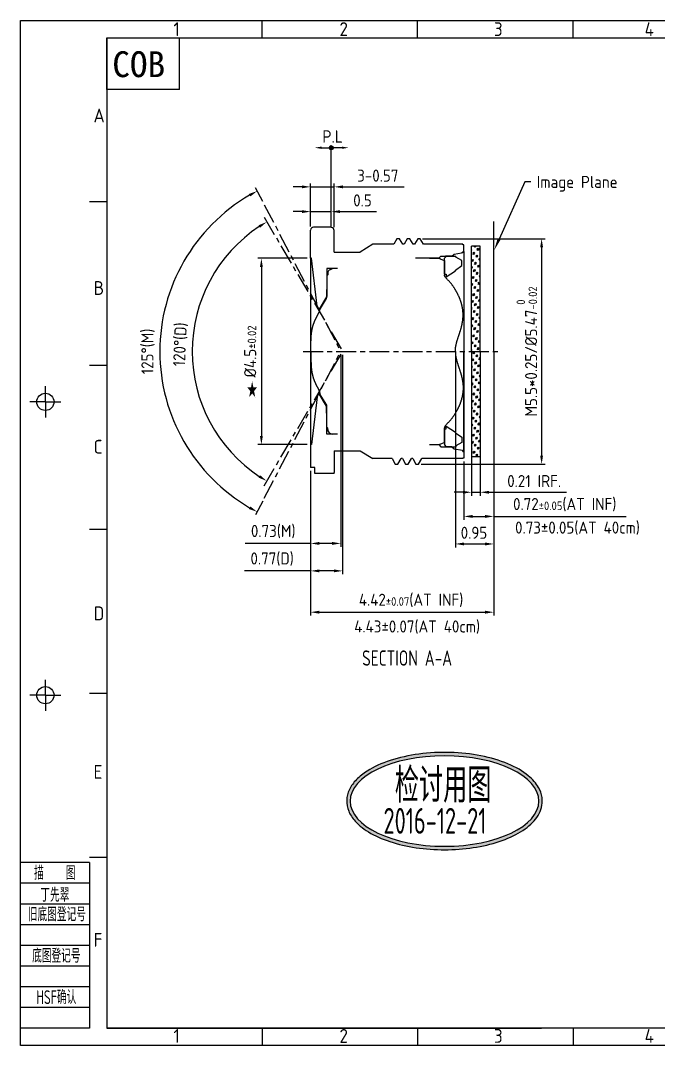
# Model space of a CAD drawing. Header units: millimetres. Extents: x 188.9 to 223.9, y 15 to 39.8.
# Drawn here: x 188.94 to 204.34, y 15.01 to 39.76 of the extents above; entities that cross this region are included whole.
import ezdxf
from ezdxf.enums import TextEntityAlignment as Align

# ---------------------------------------------------------------- set-up
doc = ezdxf.new("R2010")
doc.units = ezdxf.units.MM
doc.header["$LTSCALE"] = 0.04
doc.linetypes.add('AM_ISO08W050', pattern=[18, 12, -1.5, 3, -1.5])
doc.linetypes.add('Amconstr', pattern=[9999, 9999, 0])
for name, color, linetype in [('5', 3, 'Continuous'), ('8', 1, 'Continuous'), ('RAHM2', 1, 'Continuous'), ('RAHM3', 2, 'Continuous')]:
    doc.layers.add(name, color=color, linetype=linetype)
for name, color, linetype, lineweight in [('AM_0', 7, 'Continuous', 50), ('AM_5', 3, 'Continuous', 25), ('AM_BOR', 7, 'Continuous', 50), ('AM_CL', 1, 'Amconstr', 25), ('文字序号-AM_5', 3, 'Continuous', 25), ('文字序号-AM_7', 4, 'AM_ISO08W050', 25)]:
    doc.layers.add(name, color=color, linetype=linetype, lineweight=lineweight)
doc.styles.add('hb', font='simhei.ttf')
doc.styles.add('HZ', font='geniso', dxfattribs={"width": 0.7, "bigfont": 'hztxt'})
doc.styles.get("Standard").update_dxf_attribs({"font": 'ISOCP.SHX', "bigfont": 'hztxt.shx'})
doc.dimstyles.new('AM_GB$0', dxfattribs={"dimtxt": 3.5, "dimasz": 2.5, "dimexe": 1, "dimexo": 1, "dimgap": 1.5, "dimtad": 1, "dimdsep": 46, "dimtxsty": 'Standard', "dimcen": 0, "dimclrd": 256, "dimclre": 256, "dimclrt": 2, "dimadec": 0, "dimazin": 2, "dimtp": 0.1, "dimtm": 0.1, "dimtfac": 0.71, "dimtdec": 3, "dimtmove": 0, "dimatfit": 3, "dimfxl": 0, "dimlwd": -1, "dimlwe": -1, "dimarcsym": 0})
doc.dimstyles.new('AM_GB$2', dxfattribs={"dimtxt": 3.5, "dimasz": 2.5, "dimexe": 1, "dimexo": 1, "dimgap": 1.5, "dimtad": 1, "dimdsep": 46, "dimtxsty": 'Standard', "dimcen": 0, "dimclrd": 256, "dimclre": 256, "dimclrt": 2, "dimadec": 0, "dimazin": 2, "dimtp": 0.1, "dimtm": 0.1, "dimtfac": 0.71, "dimtdec": 3, "dimtmove": 0, "dimatfit": 3, "dimfxl": 0, "dimlwd": -1, "dimlwe": -1, "dimarcsym": 0})

# ---------------------------------------------------------------- blocks, each defined once
blk = doc.blocks.new('2013-A3-COB')
for p, q in [((70, 292), (70, 297)), ((115, 292), (115, 297)), ((160, 292), (160, 297)), ((25, 292), (415, 292)), ((25, 292), (25, 5)), ((25, 292), (70, 292)), ((25, 277), (25, 292)), ((46.05, 277), (46.05, 292)), ((46.05, 277), (25, 277)), ((25, 244.5), (20, 244.5)), ((25, 197), (20, 197)), ((25, 149.5), (20, 149.5)), ((25, 102), (20, 102)), ((25, 54.5), (20, 54.5)), ((415, 5), (25, 5)), ((70, 5), (70, 0)), ((115, 5), (115, 0)), ((160, 5), (160, 0)), ((160, 5), (160, 0))]:
    blk.add_line(p, q)
at = {"layer": '5'}
for p, q in [((7.2, 186.5), (7.2, 191)), ((7.2, 186.5), (2.7, 186.5)), ((7.2, 186.5), (11.7, 186.5)), ((7.2, 186.5), (7.2, 182)), ((7.2, 101.5), (7.2, 106)), ((7.2, 101.5), (2.7, 101.5)), ((7.2, 101.5), (7.2, 97)), ((7.2, 101.5), (11.7, 101.5))]:
    blk.add_line(p, q, dxfattribs=at)
blk.add_lwpolyline([(420, 0), (0, 0), (0, 297), (420, 297)], close=True, dxfattribs=at)
for centre in [(7.2, 186.5), (7.2, 101.5)]:
    blk.add_circle(centre, 2.5, dxfattribs=at)
at = {"layer": 'RAHM2'}
for p, q in [((20, 47), (0, 47)), ((20, 35), (0, 35)), ((20, 23), (0, 23)), ((20, 17), (0, 17)), ((20, 11), (0, 11))]:
    blk.add_line(p, q, dxfattribs=at)
at = {"layer": 'RAHM3'}
for p, q in [((20, 53), (0, 53)), ((20, 53), (20, 5)), ((20, 41), (0, 41)), ((20, 29), (0, 29)), ((20, 5), (0, 5))]:
    blk.add_line(p, q, dxfattribs=at)
at = {"insert": (21.48, 288.09), "char_height": 7.5, "width": 78.3284, "attachment_point": 1, "style": 'hb'}
blk.add_mtext(' COB', dxfattribs=at)
at = {"layer": 'AM_BOR', "color": 1, "lineweight": 25}
for s, p in [('1', (44.31, 292.5)), ('2', (92.37, 292.5)), ('3', (137.1, 292.5)), ('4', (180.73, 292.5)), ('A', (21.15, 267.49)), ('B', (21.15, 217.49)), ('C', (21.15, 171.49)), ('D', (21.15, 123.21)), ('E', (21.15, 77.28)), ('F', (21.15, 28.62)), ('1', (44.31, 0.77)), ('2', (92.37, 0.77)), ('3', (137.1, 0.77)), ('4', (180.73, 0.77))]:
    blk.add_text(s, height=4, dxfattribs=at).set_placement(p)
at = {"layer": 'RAHM2', "style": 'HZ', "width": 0.7}
for s, p in [('描    图', (9.92, 48)), ('旧底图登记号', (10.54, 36)), ('底图登记号', (10.37, 24)), ('HSF确认', (10.37, 12))]:
    blk.add_text(s, height=4, dxfattribs=at).set_placement(p, align=Align.CENTER)
blk.add_attdef('MT', text='', height=4, dxfattribs=at).set_placement((9.94, 43.82), align=Align.MIDDLE)
blk = doc.blocks.new('*D10')
at = {"layer": 'DEFPOINTS', "color": 0}
for p in [(198.556, 34.487), (198.525, 29.042), (201.516, 29.042)]:
    blk.add_point(p, dxfattribs=at)
at = {"layer": '文字序号-AM_5'}
for p, q in [((198.639, 34.487), (201.599, 34.487)), ((201.516, 34.279), (201.516, 29.25)), ((198.608, 29.042), (201.599, 29.042))]:
    blk.add_line(p, q, dxfattribs=at)
for points in [[(201.481, 34.279), (201.55, 34.279), (201.516, 34.487)], [(201.481, 29.25), (201.55, 29.25), (201.516, 29.042)]]:
    blk.add_solid(points, dxfattribs=at)
at = {"layer": '文字序号-AM_5', "color": 2, "insert": (201.159, 31.765), "char_height": 0.29167, "attachment_point": 5, "rotation": 90}
blk.add_mtext('M5.5*0.25/%%c5.47{}{\\H0.71x;\\C3;\\S 0^ -0.02;}', dxfattribs=at)
blk = doc.blocks.new('*D11')
at = {"layer": 'DEFPOINTS', "color": 0}
for p in [(200.361, 29.307), (199.641, 29.187), (200.361, 27.781)]:
    blk.add_point(p, dxfattribs=at)
at = {"layer": '文字序号-AM_5'}
for p, q in [((200.361, 29.224), (200.361, 27.698)), ((199.641, 29.104), (199.641, 27.698)), ((199.849, 27.781), (200.152, 27.781)), ((200.361, 27.781), (203.557, 27.781))]:
    blk.add_line(p, q, dxfattribs=at)
for points in [[(199.849, 27.816), (199.849, 27.746), (199.641, 27.781)], [(200.152, 27.816), (200.152, 27.746), (200.361, 27.781)]]:
    blk.add_solid(points, dxfattribs=at)
at = {"layer": '文字序号-AM_5', "color": 2, "insert": (202.073, 28.066), "char_height": 0.29167, "attachment_point": 5}
blk.add_mtext('0.72{\\H0.207083;±0.05}(AT INF)', dxfattribs=at)
blk = doc.blocks.new('*D12')
at = {"layer": 'DEFPOINTS', "color": 0}
for p in [(199.825, 29.589), (200.035, 29.484), (200.035, 28.365)]:
    blk.add_point(p, dxfattribs=at)
at = {"layer": '文字序号-AM_5'}
for p, q in [((199.825, 29.505), (199.825, 28.281)), ((200.035, 29.401), (200.035, 28.281)), ((199.617, 28.365), (199.409, 28.365)), ((199.825, 28.365), (200.035, 28.365)), ((200.244, 28.365), (202.118, 28.365))]:
    blk.add_line(p, q, dxfattribs=at)
for points in [[(199.617, 28.399), (199.617, 28.33), (199.825, 28.365)], [(200.244, 28.399), (200.244, 28.33), (200.035, 28.365)]]:
    blk.add_solid(points, dxfattribs=at)
at = {"layer": '文字序号-AM_5', "color": 2, "insert": (201.336, 28.635), "char_height": 0.2917, "attachment_point": 5}
blk.add_mtext('0.21 IRF.', dxfattribs=at)
blk = doc.blocks.new('*D13')
at = {"layer": 'DEFPOINTS', "color": 0}
for p in [(196.712, 31.765), (195.941, 28.965), (196.712, 26.466)]:
    blk.add_point(p, dxfattribs=at)
at = {"layer": '文字序号-AM_5'}
for p, q in [((196.712, 31.681), (196.712, 26.383)), ((195.941, 28.881), (195.941, 26.383)), ((195.941, 26.466), (194.348, 26.466)), ((196.504, 26.466), (196.149, 26.466))]:
    blk.add_line(p, q, dxfattribs=at)
for points in [[(196.149, 26.501), (196.149, 26.432), (195.941, 26.466)], [(196.504, 26.501), (196.504, 26.432), (196.712, 26.466)]]:
    blk.add_solid(points, dxfattribs=at)
at = {"layer": '文字序号-AM_5', "color": 2, "insert": (195.012, 26.752), "char_height": 0.2917, "attachment_point": 5}
blk.add_mtext('0.77(D)', dxfattribs=at)
blk = doc.blocks.new('*D14')
at = {"layer": 'DEFPOINTS', "color": 0}
for p in [(200.361, 29.307), (195.941, 28.965), (200.361, 25.469)]:
    blk.add_point(p, dxfattribs=at)
at = {"layer": '文字序号-AM_5'}
for p, q in [((200.361, 29.224), (200.361, 25.386)), ((195.941, 28.881), (195.941, 25.386)), ((196.149, 25.469), (200.152, 25.469))]:
    blk.add_line(p, q, dxfattribs=at)
for points in [[(196.149, 25.504), (196.149, 25.434), (195.941, 25.469)], [(200.152, 25.504), (200.152, 25.434), (200.361, 25.469)]]:
    blk.add_solid(points, dxfattribs=at)
at = {"layer": '文字序号-AM_5', "color": 2, "insert": (198.366, 25.755), "char_height": 0.29167, "attachment_point": 5}
blk.add_mtext('4.42{\\H0.207083;±0.07}(AT INF)', dxfattribs=at)
blk = doc.blocks.new('*S8')
at = {"layer": '文字序号-AM_5'}
for p, q in [((51.345, -9.685), (50.725, -11.067)), ((51.491, -9.685), (51.345, -9.685))]:
    blk.add_line(p, q, dxfattribs=at)
at = {"layer": '文字序号-AM_5', "linetype": 'Continuous'}
blk.add_trace([(50.69, -11.052), (50.76, -11.083), (50.606, -11.334)], dxfattribs=at)
at = {"layer": '文字序号-AM_5', "color": 2, "insert": (51.636, -9.539), "char_height": 0.29167, "attachment_point": 1}
blk.add_mtext('Image Plane', dxfattribs=at)
blk = doc.blocks.new('*D9')
at = {"layer": 'DEFPOINTS', "color": 0}
for p in [(196.669, 31.765), (195.941, 28.965), (195.941, 27.129)]:
    blk.add_point(p, dxfattribs=at)
at = {"layer": '文字序号-AM_5'}
for p, q in [((196.669, 31.681), (196.669, 27.046)), ((195.941, 28.881), (195.941, 27.046)), ((195.941, 27.129), (194.359, 27.129)), ((196.461, 27.129), (196.149, 27.129))]:
    blk.add_line(p, q, dxfattribs=at)
for points in [[(196.149, 27.164), (196.149, 27.094), (195.941, 27.129)], [(196.461, 27.164), (196.461, 27.094), (196.669, 27.129)]]:
    blk.add_solid(points, dxfattribs=at)
at = {"layer": '文字序号-AM_5', "color": 2, "insert": (195.039, 27.415), "char_height": 0.2917, "attachment_point": 5}
blk.add_mtext('0.73(M)', dxfattribs=at)
blk = doc.blocks.new('*D30')
at = {"layer": 'DEFPOINTS', "color": 0}
for p in [(200.414, 28.751), (199.694, 28.638), (200.414, 27.212)]:
    blk.add_point(p, dxfattribs=at)
at = {"layer": '文字序号-AM_5', "color": 2, "insert": (202.381, 27.497), "char_height": 0.29167, "attachment_point": 5}
blk.add_mtext('0.73%%P0.05(AT 40cm)', dxfattribs=at)
blk = doc.blocks.new('_None')
blk = doc.blocks.new('*D31')
at = {"layer": 'DEFPOINTS', "color": 0}
for p in [(196.511, 35.739), (195.941, 34.695), (196.511, 34.685)]:
    blk.add_point(p, dxfattribs=at)
at = {"layer": '文字序号-AM_5'}
for p, q in [((195.732, 35.739), (195.524, 35.739)), ((195.941, 34.778), (195.941, 35.822)), ((195.941, 35.739), (196.511, 35.739)), ((196.511, 34.768), (196.511, 35.822)), ((196.719, 35.739), (198.198, 35.739))]:
    blk.add_line(p, q, dxfattribs=at)
for points in [[(195.732, 35.774), (195.732, 35.704), (195.941, 35.739)], [(196.719, 35.774), (196.719, 35.704), (196.511, 35.739)]]:
    blk.add_solid(points, dxfattribs=at)
at = {"layer": '文字序号-AM_5', "color": 2, "insert": (197.563, 36.01), "char_height": 0.2917, "attachment_point": 5}
blk.add_mtext('3-0.57', dxfattribs=at)
blk = doc.blocks.new('*D39')
at = {"layer": 'DEFPOINTS', "color": 0}
for p in [(194.814, 35.006), (196.702, 31.765), (196.702, 31.765), (193.3, 30.531), (194.814, 28.523)]:
    blk.add_point(p, dxfattribs=at)
at = {"layer": '文字序号-AM_5'}
blk.add_arc((196.702, 31.765), 3.619, 123.5176, 236.4824, dxfattribs=at)
for points in [[(194.685, 34.811), (194.722, 34.752), (194.881, 34.892)], [(194.722, 28.777), (194.685, 28.718), (194.881, 28.637)]]:
    blk.add_solid(points, dxfattribs=at)
at = {"layer": '文字序号-AM_5', "color": 2, "insert": (192.801, 31.934), "char_height": 0.2917, "attachment_point": 5, "rotation": 87.5133}
blk.add_mtext('120°(D)', dxfattribs=at)
blk = doc.blocks.new('*D51')
at = {"layer": 'DEFPOINTS', "color": 0}
for p in [(195.941, 34.015), (194.753, 29.515), (195.941, 29.515)]:
    blk.add_point(p, dxfattribs=at)
at = {"layer": '文字序号-AM_5'}
for p, q in [((195.857, 34.015), (194.67, 34.015)), ((194.753, 33.806), (194.753, 29.723)), ((195.857, 29.515), (194.67, 29.515))]:
    blk.add_line(p, q, dxfattribs=at)
for points in [[(194.719, 33.806), (194.788, 33.806), (194.753, 34.015)], [(194.719, 29.723), (194.788, 29.723), (194.753, 29.515)]]:
    blk.add_solid(points, dxfattribs=at)
at = {"layer": '文字序号-AM_5', "color": 2, "insert": (194.483, 31.765), "char_height": 0.29167, "attachment_point": 5, "rotation": 90}
blk.add_mtext('%%c4.5{}{\\H0.71x;\\C3;%%p0.02}', dxfattribs=at)
blk = doc.blocks.new('*D53')
at = {"layer": 'DEFPOINTS', "color": 0}
for p in [(196.247, 29.557), (200.689, 28.463), (200.689, 24.823)]:
    blk.add_point(p, dxfattribs=at)
at = {"layer": '文字序号-AM_5', "color": 2, "insert": (198.512, 25.109), "char_height": 0.29167, "attachment_point": 5}
blk.add_mtext('4.43%%P0.07(AT 40cm)', dxfattribs=at)
blk = doc.blocks.new('*D59')
at = {"layer": 'DEFPOINTS', "color": 0}
for p in [(194.824, 35.309), (192.587, 33.318), (196.669, 31.765), (196.669, 31.765), (194.824, 28.22)]:
    blk.add_point(p, dxfattribs=at)
at = {"layer": '文字序号-AM_5'}
for p, q in [((194.785, 35.383), (194.614, 35.712)), ((194.785, 28.146), (194.614, 27.817))]:
    blk.add_line(p, q, dxfattribs=at)
blk.add_arc((196.669, 31.765), 4.367, 120.2336, 239.7664, dxfattribs=at)
for points in [[(194.453, 35.568), (194.487, 35.507), (194.653, 35.638)], [(194.487, 28.022), (194.453, 27.961), (194.653, 27.891)]]:
    blk.add_solid(points, dxfattribs=at)
at = {"layer": '文字序号-AM_5', "color": 2, "insert": (192.017, 31.765), "char_height": 0.2917, "attachment_point": 5, "rotation": 90}
blk.add_mtext('125°(M)', dxfattribs=at)
blk = doc.blocks.new('*D65')
at = {"layer": 'DEFPOINTS', "color": 0}
for p in [(196.441, 35.141), (195.941, 34.695), (196.441, 34.765)]:
    blk.add_point(p, dxfattribs=at)
at = {"layer": '文字序号-AM_5'}
for p, q in [((195.941, 34.778), (195.941, 35.225)), ((196.441, 34.848), (196.441, 35.225)), ((195.732, 35.141), (195.524, 35.141)), ((195.941, 35.141), (196.441, 35.141)), ((196.649, 35.141), (197.528, 35.141))]:
    blk.add_line(p, q, dxfattribs=at)
for points in [[(195.732, 35.176), (195.732, 35.107), (195.941, 35.141)], [(196.649, 35.176), (196.649, 35.107), (196.441, 35.141)]]:
    blk.add_solid(points, dxfattribs=at)
at = {"layer": '文字序号-AM_5', "color": 2, "insert": (197.193, 35.412), "char_height": 0.2917, "attachment_point": 5}
blk.add_mtext('0.5', dxfattribs=at)

msp = doc.modelspace()

# ---------------------------------------------------------------- hatches: boundary and pattern name
h = msp.add_hatch()
h.set_pattern_fill('GLASS', color=1, scale=0.05, style=0)
h.set_pattern_definition([(45, (0, 0), (-0.07071068, 0.07071068), [0.0707, -0.0707]), (45, (0, 0.025), (-0.07071068, 0.07071068), [0.03535, -0.10605]), (45, (0.025, 0), (-0.07071068, 0.07071068), [0.03535, -0.10605])])
h.paths.add_polyline_path([(200.0353, 34.3109), (199.8253, 34.3109), (199.8253, 31.7645), (200.0353, 31.7645)])
h.paths.add_polyline_path([(200.0353, 31.7645), (199.8253, 31.7645), (199.8253, 29.2182), (200.0353, 29.2182)])
at = {"layer": 'AM_0'}
h = msp.add_hatch(color=256, dxfattribs=at)
edge = h.paths.add_edge_path()
edge.add_spline(control_points=[(201.5327, 20.9079), (201.5327, 20.8395), (201.521, 20.7711), (201.4757, 20.6383), (201.4421, 20.5738), (201.3184, 20.3973), (201.2045, 20.292), (200.9225, 20.105), (200.7542, 20.0231), (200.377, 19.8876), (200.1682, 19.834), (199.7278, 19.7591), (199.4962, 19.7377), (199.0304, 19.7289), (198.7961, 19.7415), (198.3453, 19.7997), (198.1287, 19.8452), (197.7318, 19.9657), (197.5514, 20.0407), (197.242, 20.2152), (197.1128, 20.3148), (196.9478, 20.5006), (196.8954, 20.5817), (196.8262, 20.7512), (196.8096, 20.8397), (196.8154, 21.0163), (196.8378, 21.104), (196.9177, 21.2713), (196.975, 21.351), (197.1193, 21.5001), (197.2064, 21.5697), (197.4634, 21.734), (197.6524, 21.8203), (198.0756, 21.9587), (198.3098, 22.0106), (198.7999, 22.0756), (199.0556, 22.0886), (199.5624, 22.0742), (199.8134, 22.0469), (200.2849, 21.9546), (200.5054, 21.8896), (200.8938, 21.7274), (201.0617, 21.6303), (201.2998, 21.4336), (201.3833, 21.3387), (201.4849, 21.1604), (201.5138, 21.0798), (201.5305, 20.9679), (201.5327, 20.9379), (201.5327, 20.9079)], knot_values=[0, 0, 0, 0, 0.16215, 0.16215, 0.3243001, 0.3243001, 0.6261166, 0.6261166, 0.9279332, 0.9279332, 1.2297498, 1.2297498, 1.5315663, 1.5315663, 1.8333829, 1.8333829, 2.1351995, 2.1351995, 2.4370161, 2.4370161, 2.7388326, 2.7388326, 2.948145, 2.948145, 3.1574573, 3.1574573, 3.3667697, 3.3667697, 3.576082, 3.576082, 3.7853944, 3.7853944, 4.114059, 4.114059, 4.4427237, 4.4427237, 4.7713883, 4.7713883, 5.100053, 5.100053, 5.4287176, 5.4287176, 5.7573823, 5.7573823, 6.0162877, 6.0162877, 6.212104, 6.212104, 6.2831853, 6.2831853, 6.2831853, 6.2831853], degree=3, periodic=0)
edge = h.paths.add_edge_path(flags=17)
edge.add_ellipse((199.1724, 20.9079), major_axis=(2.2769, 0), ratio=0.4796317, start_angle=0, end_angle=360, ccw=False)

# ---------------------------------------------------------------- linework, layer by layer
for p, q in [((200.3608, 31.7645), (200.3608, 34.8997)), ((195.9408, 34.0145), (195.9408, 34.6945)), ((196.4408, 34.7645), (196.0108, 34.7645)), ((196.4408, 34.7645), (196.4408, 34.7545)), ((196.5108, 34.1645), (196.5108, 34.6845)), ((198.0247, 34.4875), (197.9466, 34.3522)), ((198.0872, 34.4875), (198.0247, 34.4875)), ((198.1653, 34.3522), (198.0872, 34.4875)), ((198.2747, 34.4875), (198.1966, 34.3522)), ((198.3372, 34.4875), (198.2747, 34.4875)), ((198.4153, 34.3522), (198.3372, 34.4875)), ((198.5247, 34.4875), (198.4466, 34.3522)), ((198.5872, 34.4875), (198.5247, 34.4875)), ((198.6653, 34.3522), (198.5872, 34.4875)), ((196.5108, 34.1645), (197.1408, 34.1645)), ((197.4401, 34.3522), (197.1408, 34.1645)), ((197.9466, 34.3522), (197.4401, 34.3522)), ((198.1966, 34.3522), (198.1653, 34.3522)), ((198.4466, 34.3522), (198.4153, 34.3522)), ((199.6108, 34.3522), (198.6653, 34.3522)), ((199.6108, 34.3422), (199.6108, 34.3522)), ((199.6408, 34.3422), (199.6108, 34.3422)), ((199.6108, 34.1794), (199.6408, 34.1794)), ((199.6108, 34.1794), (199.6108, 34.1494)), ((199.6108, 34.1794), (199.6408, 34.1794)), ((199.6108, 34.1794), (199.6408, 34.1794)), ((199.6108, 34.1794), (199.6408, 34.1794)), ((199.6108, 34.1787), (199.6108, 34.1494)), ((199.6408, 34.1794), (199.6408, 34.3422)), ((199.6408, 34.1794), (199.6408, 29.3497)), ((199.8253, 31.7645), (199.8253, 34.3109)), ((200.0353, 34.3109), (199.8253, 34.3109)), ((200.0353, 31.7645), (200.0353, 34.3109)), ((195.9408, 34.0145), (195.9408, 29.5145)), ((195.9608, 34.0145), (195.9408, 34.0145)), ((196.0987, 32.8572), (195.9608, 34.0145)), ((199.033, 34.0145), (198.4701, 34.0145)), ((198.55, 34.0145), (198.52, 34.0145)), ((198.8095, 34.0145), (199.033, 34.0145)), ((198.8095, 34.0145), (199.0601, 34.0145)), ((199.033, 34.0145), (199.083, 34.0645)), ((199.0601, 34.0145), (199.0601, 34.0045)), ((199.0601, 34.0045), (199.1701, 33.9645)), ((199.083, 34.0645), (199.3521, 34.0645)), ((199.2201, 34.0645), (199.1701, 34.0145)), ((199.1701, 33.6323), (199.1701, 34.0145)), ((199.1701, 33.9645), (199.1701, 33.6095)), ((199.3521, 34.0645), (199.2001, 34.0645)), ((199.3521, 34.0645), (199.2201, 34.0645)), ((199.2201, 34.0645), (199.4434, 34.0645)), ((199.2501, 34.0645), (199.4434, 34.0645)), ((199.3521, 34.0645), (199.4021, 34.1145)), ((199.4021, 34.1145), (199.5808, 34.1494)), ((199.4434, 34.0445), (199.4434, 34.0645)), ((199.4434, 34.0445), (199.4434, 34.0645)), ((199.5901, 33.9644), (199.4434, 34.0445)), ((199.5901, 33.9644), (199.4434, 34.0445)), ((199.6108, 34.1494), (199.5808, 34.1494)), ((199.5901, 33.8844), (199.5901, 33.9644)), ((199.5901, 33.8365), (199.5901, 33.9644)), ((196.3333, 33.7645), (196.3333, 33.2645)), ((196.5848, 33.7645), (196.3333, 33.7645)), ((196.4191, 33.7449), (196.4731, 33.7645)), ((196.5931, 33.7645), (196.4731, 33.7645)), ((196.5931, 33.7645), (196.4731, 33.7645)), ((199.2159, 33.567), (199.4391, 33.7096)), ((199.4391, 33.7296), (199.5901, 33.8365)), ((199.4391, 33.7096), (199.4391, 33.7296)), ((196.3533, 33.6145), (196.3333, 33.5945)), ((196.3333, 33.5945), (196.3333, 33.0918)), ((196.3533, 33.6509), (196.3533, 33.6145)), ((199.1701, 33.6323), (199.2159, 33.6323)), ((199.2159, 33.6323), (199.2159, 33.567)), ((196.3233, 33.2545), (196.3333, 33.2645)), ((196.3233, 33.2545), (196.3233, 33.0845)), ((196.3233, 33.0845), (196.1512, 32.7895)), ((196.3186, 33.0396), (196.1749, 32.8044)), ((196.1146, 32.8165), (196.1028, 32.8425)), ((196.1351, 32.7938), (196.1512, 32.7845)), ((196.1512, 32.7845), (196.1512, 32.7895)), ((199.8253, 31.7645), (199.8253, 29.2182)), ((200.0353, 31.7645), (200.0353, 29.2182)), ((200.3608, 31.7645), (200.3608, 28.6293)), ((196.1146, 30.7126), (196.1028, 30.6866)), ((196.1351, 30.7352), (196.1512, 30.7445)), ((196.1512, 30.7445), (196.1512, 30.7395)), ((196.3233, 30.4445), (196.1512, 30.7395)), ((196.3333, 30.4655), (196.1749, 30.7247)), ((196.0987, 30.6719), (195.9608, 29.5145)), ((196.3233, 30.2745), (196.3233, 30.4445)), ((196.3333, 30.4655), (196.3279, 30.4744)), ((196.3333, 29.9345), (196.3333, 30.4655)), ((196.3333, 30.4583), (196.3333, 30.4655)), ((196.3233, 30.2745), (196.3333, 30.2645)), ((196.3333, 29.7645), (196.3333, 30.2645)), ((199.2159, 29.8968), (199.2159, 29.962)), ((199.2159, 29.962), (199.4391, 29.8194)), ((196.3533, 29.9145), (196.3333, 29.9345)), ((196.5848, 29.7645), (196.3333, 29.7645)), ((196.3533, 29.8782), (196.3533, 29.9145)), ((196.4191, 29.7842), (196.4731, 29.7645)), ((196.5931, 29.7645), (196.4731, 29.7645)), ((199.1701, 29.5646), (199.1701, 29.9195)), ((199.1701, 29.8968), (199.1701, 29.5145)), ((199.1701, 29.8968), (199.2159, 29.8968)), ((199.4391, 29.8194), (199.4391, 29.7994)), ((199.4391, 29.7994), (199.5901, 29.6926)), ((195.9601, 29.5145), (195.9408, 29.5145)), ((195.9601, 29.5145), (195.9408, 29.5145)), ((195.9608, 29.5145), (195.9408, 29.5145)), ((195.9408, 29.5145), (195.9408, 28.9645)), ((195.9608, 29.5145), (195.9408, 29.5145)), ((198.8095, 29.5145), (199.033, 29.5145)), ((198.8095, 29.5145), (199.0601, 29.5145)), ((199.033, 29.5145), (199.083, 29.4645)), ((199.0601, 29.5245), (199.1701, 29.5646)), ((199.0601, 29.5145), (199.0601, 29.5245)), ((199.083, 29.4645), (199.3521, 29.4645)), ((199.2201, 29.4645), (199.1701, 29.5145)), ((199.3521, 29.4645), (199.2001, 29.4645)), ((199.3521, 29.4645), (199.2201, 29.4645)), ((199.2201, 29.4645), (199.4434, 29.4645)), ((199.2501, 29.4645), (199.4434, 29.4645)), ((199.3521, 29.4645), (199.4021, 29.4145)), ((199.5901, 29.5647), (199.4434, 29.4845)), ((199.5901, 29.5647), (199.4434, 29.4845)), ((199.4434, 29.4845), (199.4434, 29.4645)), ((199.4434, 29.4845), (199.4434, 29.4645)), ((199.5901, 29.6926), (199.5901, 29.5647)), ((199.5901, 29.6447), (199.5901, 29.5647)), ((196.5108, 29.3645), (197.1408, 29.3645)), ((196.5108, 29.3645), (196.5108, 28.8445)), ((197.1408, 29.3645), (197.4408, 29.1769)), ((197.1408, 29.3645), (197.4408, 29.1769)), ((199.4021, 29.4145), (199.6101, 29.3797)), ((199.6108, 29.3503), (199.6108, 29.3797)), ((199.6108, 29.3497), (199.6108, 29.3797)), ((199.6108, 29.3497), (199.6408, 29.3497)), ((199.6108, 29.3497), (199.6408, 29.3497)), ((199.6108, 29.3497), (199.6408, 29.3497)), ((199.6108, 29.3497), (199.6408, 29.3497)), ((199.6408, 29.3497), (199.6408, 29.1869)), ((200.0353, 29.2182), (199.8253, 29.2182)), ((196.0408, 28.9645), (195.9408, 28.9645)), ((196.0408, 28.8145), (196.0408, 28.9645)), ((197.9056, 29.1769), (197.4408, 29.1769)), ((197.9056, 29.1769), (197.9837, 29.0416)), ((197.9837, 29.0416), (198.0462, 29.0416)), ((198.0462, 29.0416), (198.1243, 29.1769)), ((198.1556, 29.1769), (198.1243, 29.1769)), ((198.1556, 29.1769), (198.2337, 29.0416)), ((198.2337, 29.0416), (198.2962, 29.0416)), ((198.2962, 29.0416), (198.3743, 29.1769)), ((198.4056, 29.1769), (198.3743, 29.1769)), ((198.4056, 29.1769), (198.4837, 29.0416)), ((198.4837, 29.0416), (198.5462, 29.0416)), ((198.5462, 29.0416), (198.6243, 29.1769)), ((199.6108, 29.1769), (198.6243, 29.1769)), ((199.6108, 29.1869), (199.6108, 29.1769)), ((199.6408, 29.1869), (199.6108, 29.1869)), ((196.504, 28.8145), (196.0408, 28.8145))]:
    msp.add_line(p, q)
for centre, radius, start, end in [((196.0108, 34.6945), 0.07, 90, 180), ((196.4408, 34.6845), 0.07, 0, 90), ((196.4533, 33.6509), 0.1, 110, 180), ((196.2333, 33.0918), 0.1, 328.56624, 0), ((196.1483, 32.8631), 0.05, 186.7939, 204.39784), ((196.1601, 32.8371), 0.05, 204.39784, 240), ((196.2602, 32.7522), 0.1, 148.56624, 171.58983), ((196.1601, 30.6919), 0.05, 120, 155.60216), ((196.2602, 30.7769), 0.1, 188.41017, 211.43376), ((196.1483, 30.6659), 0.05, 155.60216, 173.2061), ((196.4533, 29.8782), 0.1, 180, 250), ((196.4408, 28.8445), 0.07, 334.62307, 0)]:
    msp.add_arc(centre, radius, start, end)
at = {"ltscale": 5, "extrusion": (0, 0, -1)}
msp.add_ellipse((199.1724, 20.9079), major_axis=(2.2769, 0), ratio=0.4796317, dxfattribs=at)
for points, knots in [([(199.4339, 31.7645), (199.4339, 31.7708), (199.434, 31.7834), (199.4349, 31.8022), (199.4361, 31.8211), (199.4379, 31.8399), (199.4402, 31.8587), (199.4429, 31.8776), (199.4461, 31.8964), (199.4497, 31.9152), (199.4537, 31.9341), (199.4581, 31.9529), (199.4628, 31.9717), (199.4678, 31.9906), (199.4731, 32.0094), (199.4786, 32.0282), (199.4844, 32.0471), (199.4903, 32.0659), (199.4963, 32.0847), (199.5025, 32.1035), (199.5087, 32.1224), (199.515, 32.1412), (199.5213, 32.16), (199.5275, 32.1788), (199.5338, 32.1977), (199.5399, 32.2165), (199.546, 32.2353), (199.5519, 32.2542), (199.5577, 32.273), (199.5633, 32.2918), (199.5688, 32.3107), (199.574, 32.3295), (199.579, 32.3483), (199.5838, 32.3671), (199.5884, 32.386), (199.5927, 32.4048), (199.5967, 32.4236), (199.6005, 32.4425), (199.604, 32.4613), (199.6071, 32.4801), (199.61, 32.499), (199.6125, 32.5178), (199.6147, 32.5367), (199.6166, 32.5555), (199.6182, 32.5743), (199.6194, 32.5932), (199.6202, 32.612), (199.6207, 32.6308), (199.6209, 32.6497), (199.6206, 32.6685), (199.62, 32.6873), (199.6191, 32.7062), (199.6177, 32.725), (199.616, 32.7438), (199.6139, 32.7627), (199.6115, 32.7815), (199.6086, 32.8004), (199.6054, 32.8192), (199.6019, 32.838), (199.5979, 32.8569), (199.5936, 32.8757), (199.5889, 32.8945), (199.5839, 32.9134), (199.5785, 32.9322), (199.5727, 32.951), (199.5666, 32.9699), (199.5602, 32.9887), (199.5534, 33.0075), (199.5463, 33.0264), (199.5389, 33.0452), (199.5311, 33.064), (199.5231, 33.0829), (199.5147, 33.1017), (199.506, 33.1205), (199.497, 33.1394), (199.4877, 33.1582), (199.478, 33.177), (199.468, 33.1959), (199.4577, 33.2147), (199.447, 33.2336), (199.436, 33.2524), (199.4246, 33.2712), (199.4128, 33.2901), (199.4005, 33.3089), (199.3878, 33.3278), (199.3745, 33.3466), (199.3607, 33.3654), (199.3464, 33.3843), (199.3314, 33.4031), (199.3157, 33.422), (199.2995, 33.4408), (199.2826, 33.4596), (199.2653, 33.4784), (199.2478, 33.4971), (199.2302, 33.5158), (199.2132, 33.5345), (199.1974, 33.5531), (199.1837, 33.5716), (199.1736, 33.5901), (199.1702, 33.6033), (199.1701, 33.6095)], [0, 0, 0, 0, 0.0188343, 0.0376826, 0.0565585, 0.0754748, 0.0944426, 0.1134719, 0.1325703, 0.1517436, 0.1709954, 0.1903273, 0.2097384, 0.2292263, 0.2487865, 0.2684134, 0.2880995, 0.3078369, 0.3276165, 0.347429, 0.3672645, 0.3871133, 0.4069659, 0.4268129, 0.4466458, 0.4664563, 0.486237, 0.5059813, 0.5256834, 0.5453383, 0.5649421, 0.5844915, 0.6039843, 0.6234189, 0.6427946, 0.6621115, 0.6813703, 0.7005726, 0.7197204, 0.7388163, 0.7578637, 0.7768663, 0.7958284, 0.8147548, 0.8336505, 0.8525213, 0.8713731, 0.8902121, 0.9090451, 0.927879, 0.9467208, 0.9655778, 0.9844575, 1.0033674, 1.0223148, 1.0413072, 1.0603518, 1.0794557, 1.0986257, 1.1178683, 1.1371895, 1.1565952, 1.1760908, 1.1956812, 1.2153709, 1.2351641, 1.2550647, 1.2750761, 1.2952017, 1.3154445, 1.3358075, 1.3562939, 1.3769069, 1.3976499, 1.4185271, 1.439543, 1.4607033, 1.4820147, 1.5034856, 1.5251262, 1.5469489, 1.5689686, 1.5912037, 1.6136754, 1.6364085, 1.659431, 1.6827732, 1.7064658, 1.7305372, 1.7550083, 1.7798845, 1.8051451, 1.830727, 1.8565044, 1.8822633, 1.9076732, 1.9322666, 1.9554542, 1.976667, 1.9953309, 1.9953309, 1.9953309, 1.9953309]), ([(195.9501, 31.7645), (195.9501, 31.7681), (195.9501, 31.7753), (195.9501, 31.786), (195.9501, 31.7967), (195.95, 31.8074), (195.95, 31.8182), (195.95, 31.8289), (195.9499, 31.8396), (195.9499, 31.8504), (195.9499, 31.8611), (195.9498, 31.8718), (195.9498, 31.8825), (195.9497, 31.8933), (195.9497, 31.904), (195.9497, 31.9147), (195.9497, 31.9254), (195.9497, 31.9362), (195.9497, 31.9469), (195.9497, 31.9576), (195.9498, 31.9684), (195.9499, 31.9791), (195.95, 31.9898), (195.9501, 32.0005), (195.9503, 32.0113), (195.9505, 32.022), (195.9508, 32.0327), (195.9511, 32.0434), (195.9514, 32.0542), (195.9518, 32.0649), (195.9522, 32.0756), (195.9527, 32.0864), (195.9533, 32.0971), (195.9539, 32.1078), (195.9546, 32.1185), (195.9553, 32.1293), (195.9561, 32.14), (195.957, 32.1507), (195.958, 32.1615), (195.959, 32.1722), (195.9601, 32.1829), (195.9613, 32.1936), (195.9626, 32.2044), (195.964, 32.2151), (195.9654, 32.2258), (195.967, 32.2365), (195.9686, 32.2473), (195.9704, 32.258), (195.9723, 32.2687), (195.9742, 32.2795), (195.9763, 32.2902), (195.9785, 32.3009), (195.9808, 32.3116), (195.9832, 32.3224), (195.9857, 32.3331), (195.9884, 32.3438), (195.9911, 32.3546), (195.994, 32.3653), (195.997, 32.376), (196.0002, 32.3867), (196.0034, 32.3975), (196.0068, 32.4082), (196.0104, 32.4189), (196.014, 32.4296), (196.0178, 32.4404), (196.0217, 32.4511), (196.0258, 32.4618), (196.03, 32.4726), (196.0343, 32.4833), (196.0388, 32.494), (196.0434, 32.5047), (196.0481, 32.5155), (196.0529, 32.5262), (196.0578, 32.5369), (196.0629, 32.5476), (196.0681, 32.5584), (196.0733, 32.5691), (196.0787, 32.5798), (196.0841, 32.5906), (196.0896, 32.6013), (196.0952, 32.612), (196.1007, 32.6227), (196.1063, 32.6334), (196.1119, 32.6442), (196.1175, 32.6549), (196.123, 32.6656), (196.1283, 32.6763), (196.1336, 32.687), (196.1386, 32.6978), (196.1433, 32.7085), (196.1478, 32.7192), (196.1518, 32.7299), (196.1553, 32.7406), (196.1583, 32.7514), (196.1602, 32.7601), (196.161, 32.7653), (196.1613, 32.7668)], [0, 0, 0, 0, 0.0107273, 0.0214545, 0.0321818, 0.0429091, 0.0536364, 0.0643637, 0.0750911, 0.0858184, 0.0965457, 0.1072731, 0.1180004, 0.1287277, 0.139455, 0.1501823, 0.1609096, 0.1716368, 0.1823641, 0.1930915, 0.2038189, 0.2145465, 0.2252744, 0.2360026, 0.2467313, 0.2574607, 0.2681909, 0.2789222, 0.2896548, 0.3003891, 0.3111253, 0.3218639, 0.3326052, 0.3433498, 0.3540982, 0.3648509, 0.3756087, 0.3863721, 0.3971419, 0.4079189, 0.418704, 0.4294981, 0.4403021, 0.4511171, 0.4619443, 0.4727846, 0.4836394, 0.4945099, 0.5053975, 0.5163035, 0.5272293, 0.5381765, 0.5491466, 0.5601412, 0.571162, 0.5822105, 0.5932886, 0.6043981, 0.6155406, 0.6267179, 0.6379319, 0.6491844, 0.660477, 0.6718115, 0.6831894, 0.6946124, 0.7060817, 0.7175985, 0.729164, 0.7407787, 0.7524431, 0.7641575, 0.7759213, 0.7877339, 0.799594, 0.8114997, 0.8234483, 0.8354366, 0.8474602, 0.8595138, 0.871591, 0.883684, 0.8957835, 0.9078785, 0.9199562, 0.9320017, 0.9439981, 0.9559268, 0.9677674, 0.9794986, 0.9910999, 1.0025527, 1.0138437, 1.0249687, 1.0359362, 1.0406701, 1.0406701, 1.0406701, 1.0406701]), ([(195.9501, 31.7645), (195.9501, 31.761), (195.9501, 31.7538), (195.9501, 31.7431), (195.9501, 31.7324), (195.95, 31.7216), (195.95, 31.7109), (195.95, 31.7002), (195.9499, 31.6894), (195.9499, 31.6787), (195.9499, 31.668), (195.9498, 31.6573), (195.9498, 31.6465), (195.9497, 31.6358), (195.9497, 31.6251), (195.9497, 31.6144), (195.9497, 31.6036), (195.9497, 31.5929), (195.9497, 31.5822), (195.9497, 31.5714), (195.9498, 31.5607), (195.9499, 31.55), (195.95, 31.5393), (195.9501, 31.5285), (195.9503, 31.5178), (195.9505, 31.5071), (195.9508, 31.4964), (195.9511, 31.4856), (195.9514, 31.4749), (195.9518, 31.4642), (195.9522, 31.4534), (195.9527, 31.4427), (195.9533, 31.432), (195.9539, 31.4213), (195.9546, 31.4105), (195.9553, 31.3998), (195.9561, 31.3891), (195.957, 31.3784), (195.958, 31.3676), (195.959, 31.3569), (195.9601, 31.3462), (195.9613, 31.3354), (195.9626, 31.3247), (195.964, 31.314), (195.9654, 31.3033), (195.967, 31.2925), (195.9686, 31.2818), (195.9704, 31.2711), (195.9723, 31.2603), (195.9742, 31.2496), (195.9763, 31.2389), (195.9785, 31.2282), (195.9808, 31.2174), (195.9832, 31.2067), (195.9857, 31.196), (195.9884, 31.1853), (195.9911, 31.1745), (195.994, 31.1638), (195.997, 31.1531), (196.0002, 31.1423), (196.0034, 31.1316), (196.0068, 31.1209), (196.0104, 31.1102), (196.014, 31.0994), (196.0178, 31.0887), (196.0217, 31.078), (196.0258, 31.0672), (196.03, 31.0565), (196.0343, 31.0458), (196.0388, 31.0351), (196.0434, 31.0243), (196.0481, 31.0136), (196.0529, 31.0029), (196.0578, 30.9922), (196.0629, 30.9814), (196.0681, 30.9707), (196.0733, 30.96), (196.0787, 30.9493), (196.0841, 30.9385), (196.0896, 30.9278), (196.0952, 30.9171), (196.1007, 30.9064), (196.1063, 30.8956), (196.1119, 30.8849), (196.1175, 30.8742), (196.123, 30.8635), (196.1283, 30.8528), (196.1336, 30.842), (196.1386, 30.8313), (196.1433, 30.8206), (196.1478, 30.8099), (196.1518, 30.7992), (196.1553, 30.7884), (196.1583, 30.7777), (196.1602, 30.769), (196.161, 30.7638), (196.1613, 30.7622)], [0, 0, 0, 0, 0.0107273, 0.0214545, 0.0321818, 0.0429091, 0.0536364, 0.0643637, 0.0750911, 0.0858184, 0.0965457, 0.1072731, 0.1180004, 0.1287277, 0.139455, 0.1501823, 0.1609096, 0.1716368, 0.1823641, 0.1930915, 0.2038189, 0.2145465, 0.2252744, 0.2360026, 0.2467313, 0.2574607, 0.2681909, 0.2789222, 0.2896548, 0.3003891, 0.3111253, 0.3218639, 0.3326052, 0.3433498, 0.3540982, 0.3648509, 0.3756087, 0.3863721, 0.3971419, 0.4079189, 0.418704, 0.4294981, 0.4403021, 0.4511171, 0.4619443, 0.4727846, 0.4836394, 0.4945099, 0.5053975, 0.5163035, 0.5272293, 0.5381765, 0.5491466, 0.5601412, 0.571162, 0.5822105, 0.5932886, 0.6043981, 0.6155406, 0.6267179, 0.6379319, 0.6491844, 0.660477, 0.6718115, 0.6831894, 0.6946124, 0.7060817, 0.7175985, 0.729164, 0.7407787, 0.7524431, 0.7641575, 0.7759213, 0.7877339, 0.799594, 0.8114997, 0.8234483, 0.8354366, 0.8474602, 0.8595138, 0.871591, 0.883684, 0.8957835, 0.9078785, 0.9199562, 0.9320017, 0.9439981, 0.9559268, 0.9677674, 0.9794986, 0.9910999, 1.0025527, 1.0138437, 1.0249687, 1.0359362, 1.0406701, 1.0406701, 1.0406701, 1.0406701]), ([(199.4339, 31.7645), (199.4339, 31.7583), (199.434, 31.7457), (199.4349, 31.7269), (199.4361, 31.708), (199.4379, 31.6892), (199.4402, 31.6703), (199.4429, 31.6515), (199.4461, 31.6327), (199.4497, 31.6138), (199.4537, 31.595), (199.4581, 31.5762), (199.4628, 31.5573), (199.4678, 31.5385), (199.4731, 31.5197), (199.4786, 31.5009), (199.4844, 31.482), (199.4903, 31.4632), (199.4963, 31.4444), (199.5025, 31.4255), (199.5087, 31.4067), (199.515, 31.3879), (199.5213, 31.3691), (199.5275, 31.3502), (199.5338, 31.3314), (199.5399, 31.3126), (199.546, 31.2937), (199.5519, 31.2749), (199.5577, 31.2561), (199.5633, 31.2373), (199.5688, 31.2184), (199.574, 31.1996), (199.579, 31.1808), (199.5838, 31.1619), (199.5884, 31.1431), (199.5927, 31.1243), (199.5967, 31.1054), (199.6005, 31.0866), (199.604, 31.0678), (199.6071, 31.0489), (199.61, 31.0301), (199.6125, 31.0113), (199.6147, 30.9924), (199.6166, 30.9736), (199.6182, 30.9548), (199.6194, 30.9359), (199.6202, 30.9171), (199.6207, 30.8982), (199.6209, 30.8794), (199.6206, 30.8606), (199.62, 30.8417), (199.6191, 30.8229), (199.6177, 30.8041), (199.616, 30.7852), (199.6139, 30.7664), (199.6115, 30.7476), (199.6086, 30.7287), (199.6054, 30.7099), (199.6019, 30.6911), (199.5979, 30.6722), (199.5936, 30.6534), (199.5889, 30.6345), (199.5839, 30.6157), (199.5785, 30.5969), (199.5727, 30.578), (199.5666, 30.5592), (199.5602, 30.5404), (199.5534, 30.5215), (199.5463, 30.5027), (199.5389, 30.4839), (199.5311, 30.465), (199.5231, 30.4462), (199.5147, 30.4274), (199.506, 30.4085), (199.497, 30.3897), (199.4877, 30.3709), (199.478, 30.352), (199.468, 30.3332), (199.4577, 30.3144), (199.447, 30.2955), (199.436, 30.2767), (199.4246, 30.2578), (199.4128, 30.239), (199.4005, 30.2202), (199.3878, 30.2013), (199.3745, 30.1825), (199.3607, 30.1636), (199.3464, 30.1448), (199.3314, 30.126), (199.3157, 30.1071), (199.2995, 30.0883), (199.2826, 30.0695), (199.2653, 30.0507), (199.2478, 30.032), (199.2302, 30.0132), (199.2132, 29.9946), (199.1974, 29.976), (199.1837, 29.9574), (199.1736, 29.9389), (199.1702, 29.9258), (199.1701, 29.9195)], [0, 0, 0, 0, 0.0188343, 0.0376826, 0.0565585, 0.0754748, 0.0944426, 0.1134719, 0.1325703, 0.1517436, 0.1709954, 0.1903273, 0.2097384, 0.2292263, 0.2487865, 0.2684134, 0.2880995, 0.3078369, 0.3276165, 0.347429, 0.3672645, 0.3871133, 0.4069659, 0.4268129, 0.4466458, 0.4664563, 0.486237, 0.5059813, 0.5256834, 0.5453383, 0.5649421, 0.5844915, 0.6039843, 0.6234189, 0.6427946, 0.6621115, 0.6813703, 0.7005726, 0.7197204, 0.7388163, 0.7578637, 0.7768663, 0.7958284, 0.8147548, 0.8336505, 0.8525213, 0.8713731, 0.8902121, 0.9090451, 0.927879, 0.9467208, 0.9655778, 0.9844575, 1.0033674, 1.0223148, 1.0413072, 1.0603518, 1.0794557, 1.0986257, 1.1178683, 1.1371895, 1.1565952, 1.1760908, 1.1956812, 1.2153709, 1.2351641, 1.2550647, 1.2750761, 1.2952017, 1.3154445, 1.3358075, 1.3562939, 1.3769069, 1.3976499, 1.4185271, 1.439543, 1.4607033, 1.4820147, 1.5034856, 1.5251262, 1.5469489, 1.5689686, 1.5912037, 1.6136754, 1.6364085, 1.659431, 1.6827732, 1.7064658, 1.7305372, 1.7550083, 1.7798845, 1.8051451, 1.830727, 1.8565044, 1.8822633, 1.9076732, 1.9322666, 1.9554542, 1.976667, 1.9953309, 1.9953309, 1.9953309, 1.9953309])]:
    msp.add_open_spline(points, degree=3, knots=knots)
at = {"ltscale": 5}
msp.add_open_spline([(201.5327, 20.9079), (201.5327, 20.8395), (201.521, 20.7711), (201.4757, 20.6383), (201.4421, 20.5738), (201.3184, 20.3973), (201.2045, 20.292), (200.9225, 20.105), (200.7542, 20.0231), (200.377, 19.8876), (200.1682, 19.834), (199.7278, 19.7591), (199.4962, 19.7377), (199.0304, 19.7289), (198.7961, 19.7415), (198.3453, 19.7997), (198.1287, 19.8452), (197.7318, 19.9657), (197.5514, 20.0407), (197.242, 20.2152), (197.1128, 20.3148), (196.9478, 20.5006), (196.8954, 20.5817), (196.8262, 20.7512), (196.8096, 20.8397), (196.8154, 21.0163), (196.8378, 21.104), (196.9177, 21.2713), (196.975, 21.351), (197.1193, 21.5001), (197.2064, 21.5697), (197.4634, 21.734), (197.6524, 21.8203), (198.0756, 21.9587), (198.3098, 22.0106), (198.7999, 22.0756), (199.0556, 22.0886), (199.5624, 22.0742), (199.8134, 22.0469), (200.2849, 21.9546), (200.5054, 21.8896), (200.8938, 21.7274), (201.0617, 21.6303), (201.2998, 21.4336), (201.3833, 21.3387), (201.4849, 21.1604), (201.5138, 21.0798), (201.5305, 20.9679), (201.5327, 20.9379), (201.5327, 20.9079)], degree=3, knots=[0, 0, 0, 0, 0.16215, 0.16215, 0.3243001, 0.3243001, 0.6261166, 0.6261166, 0.9279332, 0.9279332, 1.2297498, 1.2297498, 1.5315663, 1.5315663, 1.8333829, 1.8333829, 2.1351995, 2.1351995, 2.4370161, 2.4370161, 2.7388326, 2.7388326, 2.948145, 2.948145, 3.1574573, 3.1574573, 3.3667697, 3.3667697, 3.576082, 3.576082, 3.7853944, 3.7853944, 4.114059, 4.114059, 4.4427237, 4.4427237, 4.7713883, 4.7713883, 5.100053, 5.100053, 5.4287176, 5.4287176, 5.7573823, 5.7573823, 6.0162877, 6.0162877, 6.212104, 6.212104, 6.2831853, 6.2831853, 6.2831853, 6.2831853], dxfattribs=at)
at = {"layer": '5', "color": 0}
for p in [(199.6408, 34.1794), (199.6408, 29.3497)]:
    msp.add_line(p, (199.6408, 31.7645), dxfattribs=at)
at = {"layer": 'AM_0', "ltscale": 5}
msp.add_circle((196.4408, 36.684), 0.0333, dxfattribs=at)
at = {"layer": 'AM_5'}
for p, q in [((196.2075, 36.684), (196.4408, 36.684)), ((196.4408, 34.7645), (196.4408, 36.743)), ((196.6962, 36.684), (196.4408, 36.684)), ((196.1656, 32.7893), (196.1627, 32.7846)), ((196.1656, 30.7398), (196.1627, 30.7445))]:
    msp.add_line(p, q, dxfattribs=at)
for points in [[(196.1626, 32.7807), (196.1627, 32.7817), (196.1627, 32.783), (196.1627, 32.7843), (196.1627, 32.7846)], [(196.1626, 30.7483), (196.1627, 30.7474), (196.1627, 30.7461), (196.1627, 30.7448), (196.1627, 30.7445)]]:
    msp.add_open_spline(points, degree=3, knots=[1.0546286484, 1.0546286484, 1.0546286484, 1.0546286484, 1.0575228039, 1.0584595888, 1.0584595888, 1.0584595888, 1.0584595888], dxfattribs=at)
for points in [[(196.2075, 36.7118), (196.2075, 36.6562), (196.0408, 36.684)], [(196.6962, 36.7118), (196.6962, 36.6562), (196.8628, 36.684)]]:
    msp.add_solid(points, dxfattribs=at)
at = {"layer": 'DEFPOINTS'}
for p, q in [((191.0239, 22.3667), (191.0239, 21.4987)), ((191.0239, 21.4987), (191.0239, 20.6307)), ((191.0239, 20.6307), (191.0239, 19.7627)), ((191.0239, 19.7627), (191.0239, 18.8947)), ((191.0239, 18.8947), (191.0239, 18.0267)), ((191.0239, 18.0267), (191.0239, 17.1587)), ((191.0239, 17.1587), (191.0239, 16.2907)), ((191.0239, 16.2907), (191.0239, 15.4227)), ((191.0239, 15.4227), (194.9168, 15.4227)), ((194.9168, 15.4227), (201.5144, 15.4227))]:
    msp.add_line(p, q, dxfattribs=at)
at = {"layer": '文字序号-AM_5'}
for p, q in [((199.4339, 31.6814), (199.4339, 27.0328)), ((200.3608, 29.2237), (200.3608, 27.0328)), ((199.6422, 27.1162), (200.1525, 27.1162))]:
    msp.add_line(p, q, dxfattribs=at)
for points in [[(199.6422, 27.1509), (199.6422, 27.0815), (199.4339, 27.1162)], [(200.1525, 27.1509), (200.1525, 27.0815), (200.3608, 27.1162)]]:
    msp.add_solid(points, dxfattribs=at)
at = {"layer": '文字序号-AM_7'}
for p, q in [((194.8239, 35.309), (196.669, 31.7645)), ((194.8239, 35.0061), (196.7119, 31.7645)), ((194.8239, 28.523), (196.7119, 31.7645)), ((194.8239, 28.2201), (196.669, 31.7645)), ((195.7607, 31.7645), (200.5165, 31.7645))]:
    msp.add_line(p, q, dxfattribs=at)

# ---------------------------------------------------------------- block references
at = {"lineweight": 0, "xscale": 0.08333333333334281, "yscale": 0.0833333333333357, "zscale": 0.08333333333333333}
msp.add_blockref('2013-A3-COB', (188.9406, 15.006), dxfattribs=at).add_auto_attribs({'MT': '丁先翠'})
at = {"layer": '文字序号-AM_5'}
msp.add_blockref('*S8', (149.764, 45.5427), dxfattribs=at)

# ---------------------------------------------------------------- texts
at = {"style": 'HZ', "width": 0.7}
for s, height, p in [('检讨用图', 0.83333, (197.9729, 20.8697)), ('2016-12-21', 0.625, (197.7, 20.1183))]:
    msp.add_text(s, height=height, dxfattribs=at).set_placement(p)
at = {"layer": '8', "style": 'HZ', "width": 0.7}
msp.add_text('★', height=0.36, dxfattribs=at).set_placement((194.405, 30.6534))
at = {"layer": 'AM_5', "color": 2, "width": 0.8}
msp.add_text('SECTION A-A', height=0.369862, dxfattribs=at).set_placement((197.1833, 24.1767))
at = {"layer": 'AM_CL', "insert": (196.4716, 36.9556), "char_height": 0.3, "attachment_point": 5}
msp.add_mtext('P.L', dxfattribs=at)
at = {"layer": '文字序号-AM_5', "color": 2, "insert": (199.8835, 27.387), "char_height": 0.29167, "attachment_point": 5}
msp.add_mtext('0.95', dxfattribs=at)

# ---------------------------------------------------------------- dimensions: what is measured, and where the dimension line sits
at = {"layer": '文字序号-AM_5'}
for base, p1, p2, text, override, picture, middle in [((196.5108, 35.7389), (195.9408, 34.6945), (196.5108, 34.6845), '3-<>', {"dimscale": 0.083333, "dimtp": 0, "dimtm": 0.03, "dimtdec": 4}, '*D31', (197.5629, 35.7389)), ((196.7119, 26.4665), (195.9408, 28.9645), (196.7119, 31.7645), '<>(D)', {"dimscale": 0.083333, "dimadec": 2, "dimtp": 0, "dimtm": 0.02, "dimtdec": 4}, '*D13', (195.0122, 26.4665)), ((200.6888, 24.8231), (196.2469, 29.5569), (200.6888, 28.4633), '4.43%%P0.07(AT 40cm)', {"dimscale": 0.083333, "dimblk1": 'None', "dimsah": 1, "dimse1": 1, "dimse2": 1, "dimsd1": 1, "dimsd2": 1, "dimadec": 2, "dimtol": 1, "dimtp": 0.07, "dimtm": 0.07, "dimtdec": 4}, '*D53', (198.5125, 24.8231)), ((200.0353, 28.3646), (199.8253, 29.5886), (200.0353, 29.4839), '<> IRF.', {"dimscale": 0.083333, "dimdec": 3, "dimadec": 2, "dimtm": 0, "dimtdec": 4}, '*D12', (201.336, 28.3646)), ((200.3608, 25.4692), (195.9408, 28.9645), (200.3608, 29.3071), '<>(AT INF)', {"dimscale": 0.083333, "dimadec": 2, "dimtol": 1, "dimtp": 0.07, "dimtm": 0.07, "dimtdec": 4}, '*D14', (198.3665, 25.4692)), ((200.3608, 27.7809), (199.6408, 29.1869), (200.3608, 29.3071), '<>(AT INF)', {"dimscale": 0.083333, "dimadec": 2, "dimtol": 1, "dimtp": 0.05, "dimtm": 0.05, "dimtdec": 4}, '*D11', (202.0731, 27.7809)), ((200.4136, 27.212), (199.6941, 28.638), (200.4136, 28.751), '0.73%%P0.05(AT 40cm)', {"dimscale": 0.083333, "dimblk1": 'None', "dimsah": 1, "dimse1": 1, "dimse2": 1, "dimsd1": 1, "dimsd2": 1, "dimadec": 2, "dimtol": 1, "dimtp": 0.05, "dimtm": 0.05, "dimtdec": 4}, '*D30', (202.3808, 27.212))]:
    dim = msp.add_linear_dim(base=base, p1=p1, p2=p2, text=text, dimstyle='AM_GB$0', override=override, dxfattribs=at)
    dim.commit()
    dim.dimension.update_dxf_attribs({"geometry": picture, "text_midpoint": middle, "dimtype": 160})
dim = msp.add_angular_dim_2l(base=(192.5875, 33.3177), line1=((194.8239, 35.309), (196.669, 31.7645)), line2=((194.8239, 28.2201), (196.669, 31.7645)), text='<>(M)', dimstyle='AM_GB$2', override={"dimscale": 0.083333, "dimtp": 0, "dimtm": 0.03, "dimtdec": 4}, dxfattribs=at)
dim.commit()
dim.dimension.update_dxf_attribs({"geometry": '*D59', "text_midpoint": (192.0166, 31.7645)})
dim = msp.add_linear_dim(base=(196.4408, 35.1414), p1=(195.9408, 34.6945), p2=(196.4408, 34.7645), dimstyle='AM_GB$0', override={"dimscale": 0.083333, "dimtp": 0, "dimtm": 0.03, "dimtdec": 4}, dxfattribs=at)
dim.commit()
dim.dimension.update_dxf_attribs({"geometry": '*D65', "text_midpoint": (197.1928, 35.4122)})
dim = msp.add_angular_dim_2l(base=(193.2997, 30.5311), line1=((194.8139, 35.0061), (196.7019, 31.7645)), line2=((194.8139, 28.523), (196.7019, 31.7645)), text='<>(D)', dimstyle='AM_GB$2', override={"dimscale": 0.083333, "dimtp": 0, "dimtm": 0.03, "dimtdec": 4}, dxfattribs=at)
dim.commit()
dim.dimension.update_dxf_attribs({"geometry": '*D39', "text_midpoint": (193.0865, 31.9216), "dimtype": 162})
for base, p1, p2, angle, text, override, picture, middle in [((201.5157, 29.0416), (198.5559, 34.4875), (198.5248, 29.0416), 90, 'M5.5*0.25/%%c5.47{}{\\H0.71x;\\C3;\\S 0^ -0.02;}', {"dimscale": 0.083333, "dimdec": 1, "dimadec": 2, "dimtp": 0, "dimtm": 0.02, "dimtdec": 4, "dimtzin": 8}, '*D10', (201.5157, 31.7645)), ((194.7534, 29.5145), (195.9408, 34.0145), (195.9408, 29.5145), 90, '%%c<>{}{\\H0.71x;\\C3;%%p0.02}', {"dimscale": 0.083333, "dimtp": 0.02, "dimtm": 0.02, "dimtdec": 4, "dimtzin": 8}, '*D51', (194.7534, 31.7645)), ((195.9408, 27.1291), (196.669, 31.7645), (195.9408, 28.9645), 0, '<>(M)', {"dimscale": 0.083333, "dimadec": 1, "dimtdec": 4}, '*D9', (195.0387, 27.1291))]:
    dim = msp.add_linear_dim(base=base, p1=p1, p2=p2, angle=angle, text=text, dimstyle='AM_GB$0', override=override, dxfattribs=at)
    dim.commit()
    dim.dimension.update_dxf_attribs({"geometry": picture, "text_midpoint": middle, "dimtype": 160})

doc.saveas('drawing.dxf')
